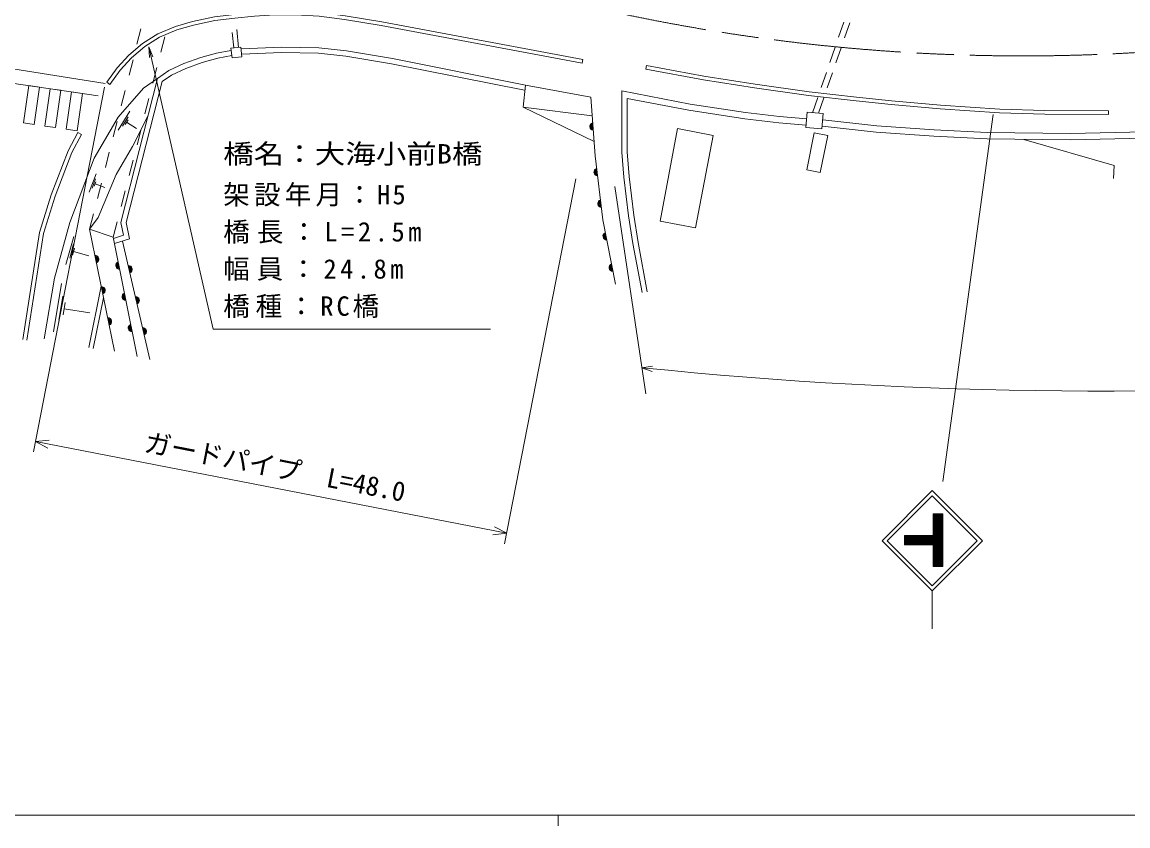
# Model space of a CAD drawing. Units: millimetres, scale not verified. Extents: x 40000 to 680000, y 20000 to 380000.
# Drawn here: x 117476 to 221698, y 204000 to 279760 of the extents above; entities that cross this region are included whole.
import ezdxf
from ezdxf.enums import TextEntityAlignment as Align

# ---------------------------------------------------------------- set-up
doc = ezdxf.new("R2010")
doc.units = ezdxf.units.MM
doc.header["$LTSCALE"] = 1000
doc.linetypes.add('CHAIN', pattern=[18.5, 12, -1.5, 3.5, -1.5])
for name, color, linetype, lineweight in [('M-BGD', 7, 'Continuous', 13), ('M-BMK', 2, 'CHAIN', 13), ('M-STR-HTXT', 7, 'Continuous', 13), ('M-STR-STR1', 1, 'Continuous', 13), ('M-STR-STRC', 7, 'Continuous', 13), ('M-TTL-BAND', 7, 'Continuous', 13)]:
    doc.layers.add(name, color=color, linetype=linetype, lineweight=lineweight)
doc.styles.add('ＭＳ ゴシック', font='')
doc.styles.get('ＭＳ ゴシック').set_extended_font_data('MS Gothic')

# ---------------------------------------------------------------- blocks, each defined once
blk = doc.blocks.new('open_arrow')
at = {"color": 0, "linetype": 'Continuous', "lineweight": -2}
blk.add_lwpolyline([(7.5, 1.25), (0, 0), (7.5, -1.25)], dxfattribs=at)

msp = doc.modelspace()

# ---------------------------------------------------------------- linework, layer by layer
at = {"layer": 'M-BGD'}
for p, q in [((194431, 278332), (194922, 279749)), ((194997, 278291), (195487, 279708)), ((137436, 277327), (137288, 278777)), ((137880, 277376), (137708, 279064)), ((193613, 275969), (194104, 277387)), ((194179, 275928), (194670, 277346)), ((170335, 276245), (170271, 275901)), ((176327, 275669), (176264, 275324)), ((192795, 273607), (193286, 275024)), ((193361, 273566), (193852, 274983)), ((125473, 274092), (125757, 273887)), ((164919, 273821), (171066, 272699)), ((191970, 271224), (192468, 272662)), ((192534, 271177), (193034, 272621)), ((126535, 269590), (127644, 271363)), ((164692, 271734), (171201, 270929)), ((219880, 271388), (219878, 271038)), ((126931, 269959), (127485, 270846)), ((127188, 270107), (127465, 270550)), ((127326, 270329), (128272, 269737)), ((122714, 269354), (123068, 269167)), ((123798, 263735), (124449, 265447)), ((124075, 264119), (124400, 264976)), ((124271, 264290), (124433, 264718)), ((124352, 264504), (125265, 264157)), ((121602, 256899), (122340, 259568)), ((126191, 248743), (123831, 260234)), ((121965, 257517), (122333, 258851)), ((126073, 259487), (128310, 248249)), ((129511, 247966), (126946, 259126)), ((122235, 257801), (122419, 258468)), ((122327, 258135), (123750, 257741)), ((120442, 250575), (121201, 255126)), ((123750, 249092), (124933, 254870)), ((120935, 251662), (121315, 253938)), ((121333, 252181), (121523, 253318)), ((124185, 249003), (125160, 253766)), ((121428, 252749), (123855, 252344))]:
    msp.add_line(p, q, dxfattribs=at)
for points in [[(192885, 269967), (197987, 269379), (203402, 269018), (208424, 268751), (216287, 268657), (226033, 268877), (237464, 266796), (255280, 269333), (268051, 275637), (312379, 289903), (324197, 291013), (327273, 290103), (336690, 283551), (343172, 275511), (345604, 274177), (348143, 272541), (349866, 271300), (351463, 262055)], [(192954, 270563), (198041, 269976), (203437, 269617), (208443, 269351), (216283, 269257), (226080, 269478), (237476, 267404), (255100, 269914), (267825, 276194), (312258, 290494), (324256, 291621), (327536, 290651), (337103, 283995), (343564, 275980), (345911, 274693), (348481, 273037), (350416, 271643), (352054, 262157)], [(125473, 274092), (126447, 275442), (127535, 276634), (128822, 277743), (130266, 278643), (131940, 279355), (133530, 279826), (135598, 280244), (137497, 280479), (139349, 280683), (141264, 280793), (143241, 280809), (145513, 280670), (147927, 280363), (151392, 279777), (170335, 276245)], [(125757, 273887), (126719, 275221), (127779, 276383), (129030, 277461), (130428, 278332), (132058, 279025), (133615, 279486), (135654, 279898), (137538, 280132), (139378, 280335), (141275, 280443), (143232, 280459), (145480, 280321), (147875, 280016), (151330, 279432), (170271, 275901)], [(138148, 277246), (141916, 277409), (145449, 277325), (148057, 277038), (152390, 276323), (164919, 273821)], [(126773, 260871), (130244, 274457), (131292, 275211), (132724, 275845), (134307, 276433), (135803, 276842), (137146, 277093)], [(127287, 260861), (130684, 274157), (131542, 274775), (132912, 275381), (134461, 275957), (135915, 276354), (137238, 276601)], [(138170, 276747), (141921, 276909), (145415, 276825), (147989, 276543), (152300, 275831), (164821, 273331)], [(176264, 275324), (181683, 274323), (186509, 273553), (191602, 272845), (196080, 272343), (199380, 271981), (204001, 271573), (209599, 271195), (213863, 271069), (219878, 271038)], [(176327, 275669), (181743, 274668), (186561, 273899), (191646, 273193), (196118, 272691), (199414, 272330), (204028, 271922), (209616, 271545), (213869, 271419), (219880, 271388)], [(119558, 249920), (120523, 255640), (121959, 260866), (124266, 266940), (126544, 270810), (128904, 273532), (130244, 274457)], [(164919, 273821), (164692, 271734), (171386, 268505)], [(175906, 254261), (175049, 258909), (174623, 261498), (174181, 265161), (174006, 267514), (174006, 273271)], [(174006, 273271), (180433, 272042), (185670, 271229), (188851, 270855), (191425, 270631)], [(171066, 272699), (171490, 267143), (172220, 261116), (173397, 255066)], [(176398, 254352), (175542, 258995), (175118, 261568), (174679, 265210), (174506, 267532), (174506, 272565)], [(174506, 272565), (180331, 271450), (185588, 270634), (188790, 270258), (191373, 270033)], [(123831, 260234), (124645, 261333), (126340, 265406), (127870, 268043), (129337, 270907)], [(117536, 249855), (119114, 259941), (120212, 263483), (121809, 267641), (122714, 269354)], [(117931, 249793), (119505, 259851), (120590, 263352), (122174, 267475), (123068, 269167)], [(220342, 265017), (220390, 266242), (211892, 268709)], [(126773, 260871), (127029, 259679), (126095, 259375)], [(127287, 260861), (127612, 259343), (126194, 258881)]]:
    msp.add_lwpolyline(points, dxfattribs=at)
for points in [[(137161, 277297), (138098, 277400), (138198, 276493), (137261, 276390)], [(191356, 269828), (192863, 269702), (192983, 271140), (191476, 271266)], [(179259, 269718), (177611, 261008), (180960, 260374), (182608, 269084)], [(192144, 269326), (191437, 265826), (192696, 265572), (193402, 269072)]]:
    msp.add_lwpolyline(points, close=True, dxfattribs=at)
for centre, radius, start, end in [((171332, 269925), 354, 103.15898, 265.56416), ((171332, 269925), 283, 105.38302, 263.34012), ((171332, 269925), 212, 109.12935, 259.5938), ((171332, 269925), 142, 116.84108, 251.88207), ((171332, 269925), 100, 127.15874, 241.5644), ((171728, 265625), 354, 105.70195, 268.10713), ((171728, 265625), 283, 107.92599, 265.88309), ((171728, 265625), 212, 111.67232, 262.13677), ((171728, 265625), 142, 119.38405, 254.42504), ((171728, 265625), 100, 129.70171, 244.10737), ((172089, 262647), 354, 105.70195, 268.10713), ((172089, 262647), 283, 107.92599, 265.88309), ((172089, 262647), 212, 111.67232, 262.13677), ((172089, 262647), 142, 119.38405, 254.42504), ((172089, 262647), 100, 129.70171, 244.10737), ((172575, 259574), 354, 109.80692, 272.2121), ((172575, 259574), 283, 112.03096, 269.98806), ((172575, 259574), 212, 115.77728, 266.24173), ((172575, 259574), 142, 123.48901, 258.53), ((172575, 259574), 100, 133.80668, 248.21234), ((124355, 257416), 354, 290.40299, 92.80817), ((124355, 257416), 283, 292.62703, 90.58413), ((124355, 257416), 212, 296.37336, 86.83781), ((124355, 257416), 142, 304.08509, 79.12608), ((124355, 257416), 100, 314.40275, 68.80842), ((126659, 256821), 354, 110.05527, 272.46045), ((126659, 256821), 283, 112.27931, 270.23641), ((126659, 256821), 212, 116.02563, 266.49008), ((126659, 256821), 142, 123.73736, 258.77835), ((126659, 256821), 100, 134.05503, 248.46069), ((127504, 256458), 354, 291.74003, 94.14521), ((127504, 256458), 283, 293.96407, 91.92117), ((127504, 256458), 212, 297.7104, 88.17485), ((127504, 256458), 142, 305.42213, 80.46312), ((127504, 256458), 100, 315.73979, 70.14546), ((173148, 256629), 354, 109.80692, 272.2121), ((173148, 256629), 283, 112.03096, 269.98806), ((173148, 256629), 212, 115.77728, 266.24173), ((173148, 256629), 142, 123.48901, 258.53), ((173148, 256629), 100, 133.80668, 248.21234), ((124958, 254478), 354, 290.40299, 92.80817), ((124958, 254478), 283, 292.62703, 90.58413), ((124958, 254478), 212, 296.37336, 86.83781), ((124958, 254478), 142, 304.08509, 79.12608), ((124958, 254478), 100, 314.40275, 68.80842), ((127245, 253878), 354, 110.05527, 272.46045), ((127245, 253878), 283, 112.27931, 270.23641), ((127245, 253878), 212, 116.02563, 266.49008), ((127245, 253878), 142, 123.73736, 258.77835), ((127245, 253878), 100, 134.05503, 248.46069), ((128176, 253534), 354, 291.74003, 94.14521), ((128176, 253534), 283, 293.96407, 91.92117), ((128176, 253534), 212, 297.7104, 88.17485), ((128176, 253534), 142, 305.42213, 80.46312), ((128176, 253534), 100, 315.73979, 70.14546), ((125562, 251539), 354, 290.40299, 92.80817), ((125562, 251539), 283, 292.62703, 90.58413), ((125562, 251539), 212, 296.37336, 86.83781), ((125562, 251539), 142, 304.08509, 79.12608), ((125562, 251539), 100, 314.40275, 68.80842), ((127830, 250936), 354, 110.05527, 272.46045), ((127830, 250936), 283, 112.27931, 270.23641), ((127830, 250936), 212, 116.02563, 266.49008), ((127830, 250936), 142, 123.73736, 258.77835), ((127830, 250936), 100, 134.05503, 248.46069), ((128847, 250610), 354, 291.74003, 94.14521), ((128847, 250610), 283, 293.96407, 91.92117), ((128847, 250610), 212, 297.7104, 88.17485), ((128847, 250610), 142, 305.42213, 80.46312), ((128847, 250610), 100, 315.73979, 70.14546)]:
    msp.add_arc(centre, radius, start, end, dxfattribs=at)
at = {"layer": 'M-BMK'}
msp.add_arc((211798, 458477), 181902, 256.77046, 287.56806, dxfattribs=at)
at = {"layer": 'M-STR-HTXT'}
for p, q in [((125235, 273633), (118540, 239242)), ((169652, 264986), (162957, 230596)), ((173326, 264269), (176255, 244711)), ((175884, 247187), (176904, 247334)), ((175884, 247187), (176853, 246836)), ((118731, 240224), (120030, 240353)), ((118731, 240224), (163148, 231577)), ((118731, 240224), (119886, 239617)), ((163148, 231577), (161850, 231448)), ((163148, 231577), (161993, 232184))]:
    msp.add_line(p, q, dxfattribs=at)
msp.add_lwpolyline([(129421, 277426), (135494, 250814), (161638, 250814)], dxfattribs=at)
msp.add_arc((218832, 664847), 419862, 264.12894, 285.74982, dxfattribs=at)
at = {"layer": 'M-STR-STR1'}
for p, q in [((128303, 277670), (128676, 279123)), ((130545, 276923), (130917, 278376)), ((127558, 274764), (127930, 276217)), ((129799, 274017), (130172, 275470)), ((126813, 271858), (127185, 273311)), ((129054, 271111), (129427, 272564)), ((126067, 268952), (126440, 270405)), ((128309, 268205), (128682, 269658)), ((125322, 266046), (125695, 267499)), ((127564, 265299), (127936, 266752)), ((124577, 263140), (124949, 264593)), ((126818, 262393), (127191, 263846)), ((123831, 260234), (124204, 261687)), ((126073, 259487), (126446, 260940)), ((123831, 260234), (126073, 259487))]:
    msp.add_line(p, q, dxfattribs=at)
at = {"layer": 'M-STR-STRC'}
for p, q in [((111093, 276242), (125303, 273964)), ((111529, 274724), (124639, 272826)), ((117595, 270256), (118104, 273772)), ((118104, 273772), (119114, 273626)), ((118605, 270110), (119114, 273626)), ((119614, 269964), (120123, 273480)), ((120123, 273480), (121133, 273333)), ((120624, 269818), (121133, 273333)), ((121633, 269671), (122142, 273187)), ((208997, 271067), (204250, 236445)), ((118605, 270110), (117595, 270256)), ((120624, 269818), (119614, 269964)), ((198526, 230881), (203263, 235618)), ((203263, 235618), (208001, 230881)), ((199021, 230881), (203263, 235123)), ((203263, 235123), (207506, 230881)), ((203345, 233419), (204245, 233419)), ((203345, 233419), (203345, 231386)), ((203345, 233331), (203433, 233419)), ((203345, 233190), (203575, 233419)), ((203345, 233048), (203716, 233419)), ((203345, 232907), (203857, 233419)), ((203345, 232766), (203999, 233419)), ((203345, 232624), (204140, 233419)), ((203345, 232483), (204245, 233383)), ((204245, 232412), (203345, 233312)), ((203345, 232341), (204245, 233241)), ((204245, 232270), (203345, 233170)), ((203345, 232200), (204245, 233100)), ((204245, 232129), (203345, 233029)), ((203345, 232058), (204245, 232958)), ((204245, 231988), (203345, 232888)), ((203345, 231917), (204245, 232817)), ((204245, 231846), (203345, 232746)), ((203345, 231776), (204245, 232676)), ((204245, 231705), (203345, 232605)), ((203345, 231634), (204245, 232534)), ((204245, 231563), (203345, 232463)), ((204245, 232553), (203380, 233419)), ((204245, 232695), (203521, 233419)), ((204245, 232836), (203663, 233419)), ((204245, 232978), (203804, 233419)), ((204245, 233119), (203946, 233419)), ((204245, 233260), (204087, 233419)), ((204245, 233402), (204229, 233419)), ((204245, 233419), (204245, 228454)), ((203345, 231386), (200653, 231386)), ((200653, 231386), (200653, 230486)), ((200653, 231345), (200693, 231386)), ((200653, 231204), (200835, 231386)), ((200653, 231063), (200976, 231386)), ((200653, 230921), (201118, 231386)), ((200653, 230780), (201259, 231386)), ((200653, 230638), (201401, 231386)), ((200653, 230497), (201542, 231386)), ((201645, 230486), (200745, 231386)), ((200783, 230486), (201683, 231386)), ((201787, 230486), (200887, 231386)), ((200925, 230486), (201825, 231386)), ((201928, 230486), (201028, 231386)), ((201066, 230486), (201966, 231386)), ((202070, 230486), (201170, 231386)), ((201208, 230486), (202108, 231386)), ((202211, 230486), (201311, 231386)), ((201349, 230486), (202249, 231386)), ((202352, 230486), (201452, 231386)), ((201491, 230486), (202391, 231386)), ((202494, 230486), (201594, 231386)), ((201632, 230486), (202532, 231386)), ((202635, 230486), (201735, 231386)), ((201773, 230486), (202673, 231386)), ((202777, 230486), (201877, 231386)), ((201915, 230486), (202815, 231386)), ((202918, 230486), (202018, 231386)), ((202056, 230486), (202956, 231386)), ((203060, 230486), (202160, 231386)), ((202198, 230486), (203098, 231386)), ((203201, 230486), (202301, 231386)), ((202339, 230486), (203239, 231386)), ((203342, 230486), (202442, 231386)), ((202481, 230486), (204245, 232251)), ((204245, 229725), (202584, 231386)), ((202622, 230486), (204245, 232110)), ((204245, 229866), (202725, 231386)), ((202763, 230486), (204245, 231968)), ((204245, 230008), (202867, 231386)), ((202905, 230486), (204245, 231827)), ((204245, 230149), (203008, 231386)), ((203046, 230486), (204245, 231686)), ((204245, 230290), (203150, 231386)), ((203188, 230486), (204245, 231544)), ((204245, 230432), (203291, 231386)), ((203329, 230486), (204245, 231403)), ((203345, 231493), (204245, 232393)), ((204245, 231422), (203345, 232322)), ((204245, 231280), (203345, 232180)), ((204245, 231139), (203345, 232039)), ((204245, 230998), (203345, 231898)), ((204245, 230856), (203345, 231756)), ((204245, 230715), (203345, 231615)), ((204245, 230573), (203345, 231473)), ((198526, 230881), (203263, 226143)), ((199021, 230881), (203263, 226638)), ((201504, 230486), (200653, 231337)), ((201362, 230486), (200653, 231196)), ((201221, 230486), (200653, 231055)), ((201079, 230486), (200653, 230913)), ((200938, 230486), (200653, 230772)), ((200797, 230486), (200653, 230630)), ((200655, 230486), (200653, 230489)), ((200653, 230486), (203345, 230486)), ((203263, 226638), (207506, 230881)), ((203263, 226143), (208001, 230881)), ((203345, 230361), (204245, 231261)), ((203345, 230220), (204245, 231120)), ((203345, 230078), (204245, 230978)), ((203345, 229937), (204245, 230837)), ((203345, 229796), (204245, 230696)), ((203345, 229654), (204245, 230554)), ((203345, 230486), (203345, 228454)), ((204245, 229583), (203345, 230483)), ((203345, 229513), (204245, 230413)), ((204245, 229442), (203345, 230342)), ((203345, 229371), (204245, 230271)), ((204245, 229300), (203345, 230200)), ((203345, 229230), (204245, 230130)), ((204245, 229159), (203345, 230059)), ((203345, 229088), (204245, 229988)), ((204245, 229018), (203345, 229918)), ((203345, 228947), (204245, 229847)), ((204245, 228876), (203345, 229776)), ((203345, 228806), (204245, 229706)), ((204245, 228735), (203345, 229635)), ((203345, 228664), (204245, 229564)), ((204245, 228593), (203345, 229493)), ((203345, 228523), (204245, 229423)), ((204243, 228454), (203345, 229352)), ((204102, 228454), (203345, 229210)), ((203961, 228454), (203345, 229069)), ((203819, 228454), (203345, 228927)), ((203678, 228454), (203345, 228786)), ((203536, 228454), (203345, 228645)), ((203395, 228454), (203345, 228503)), ((203345, 228454), (204245, 228454)), ((203418, 228454), (204245, 229281)), ((203559, 228454), (204245, 229140)), ((203701, 228454), (204245, 228998)), ((203842, 228454), (204245, 228857)), ((203984, 228454), (204245, 228716)), ((204125, 228454), (204245, 228574)), ((203263, 226143), (203263, 222587))]:
    msp.add_line(p, q, dxfattribs=at)
msp.add_lwpolyline([(122142, 273187), (123173, 273038), (122664, 269522), (121633, 269671)], dxfattribs=at)
at = {"layer": 'M-TTL-BAND'}
for p, q in [((40000, 205000), (579000, 205000)), ((168000, 205000), (168000, 204000))]:
    msp.add_line(p, q, dxfattribs=at)

# ---------------------------------------------------------------- block references
at = {"layer": 'M-STR-HTXT', "xscale": 133, "yscale": 133, "rotation": 282.9}
msp.add_blockref('open_arrow', (129421, 277426), dxfattribs=at)

# ---------------------------------------------------------------- texts
at = {"layer": 'M-STR-HTXT', "style": 'ＭＳ ゴシック', "width": 1.15}
msp.add_text('橋名：大海小前B橋', height=1833, dxfattribs=at).set_placement((136431, 265879), align=Align.BOTTOM_LEFT)
at = {"layer": 'M-STR-HTXT', "style": 'ＭＳ ゴシック'}
msp.add_text('ガードパイプ  L=48.0', height=1833, rotation=348.984, dxfattribs=at).set_placement((141035, 236391), align=Align.BOTTOM_CENTER)
at = {"layer": 'M-STR-HTXT', "char_height": 1833, "attachment_point": 7, "style": 'ＭＳ ゴシック'}
for s, insert in [('\\T1.16;架設年月：H5', (136431, 262379)), ('\\T1.27;橋長：L=2.5m', (136431, 258879)), ('\\T1.26;幅員：24.8m', (136431, 255379)), ('\\T1.22;橋種：RC橋', (136431, 251879))]:
    msp.add_mtext(s, dxfattribs=dict(at, insert=insert))

doc.saveas('drawing.dxf')
